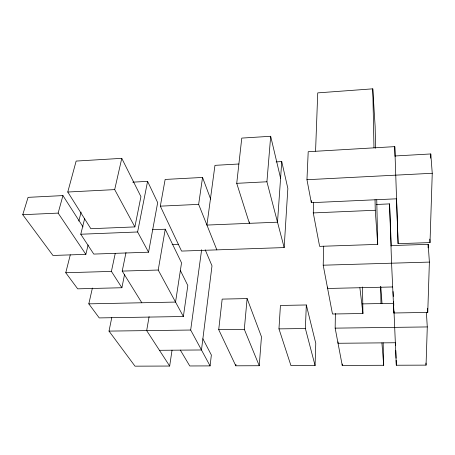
<?xml version="1.0" encoding="UTF-8"?>
<svg xmlns="http://www.w3.org/2000/svg" width="455" height="455" viewBox="0 0 455 455"><rect width="100%" height="100%" fill="white"/><g stroke="black" fill="none" stroke-linecap="round" stroke-linejoin="round"><path stroke-width="0.68" d="M383.15 342.797L383.701 365.28L342.24 365.428L342.251 364.017M338.048 341.864L338.031 343.275L395.264 342.746M342.24 365.428L335.159 328.14L335.38 313.484M327.651 287.071L327.623 288.476L392.671 286.963M362.504 286.997L362.936 313.506L332.474 314.013L323.198 265.202L323.71 246.189M428.081 247.861L428.183 244.341L390.97 245.592M430.658 158.186L430.783 153.955L395.15 155.963M315.076 365.524L315.77 343.366L306.329 304.969L280.428 305.464L278.966 328.874L290.95 365.61L315.076 365.524L305.379 328.527L306.329 304.969M393.99 311.084L396.311 365.234L426.051 365.132L427.285 326.935L426.38 312.38M376.171 204.483L389.554 203.891L391.567 263.2L393.882 312.989L427.757 312.42L429.384 262.091L428.183 244.341M396.521 198.909L398.102 243.681L430.009 242.595L432.25 173.275L430.783 153.955M376.746 199.825L377.724 244.38L319.62 246.365L313.267 212.917L313.66 202.265M315.571 151.128L317.738 92.883L372.776 88.833L375.13 126.268L375.614 148.194M396.686 198.801L311.322 202.685L311.402 200.57M311.322 202.685L306.96 179.719L308.206 151.708L394.769 146.629L398.102 243.681M210.665 199.136L202.549 177.444L165.142 179.441L160.319 206.155L181.562 251.08L284.165 247.577L287.85 188.41L281.747 161.576L276.122 161.895M281.747 161.576L277.51 222.188L206.923 225.071L214.959 165.347L238.864 163.999M259.242 365.723L261.46 336.763L247.116 298.582L222.165 299.106L218.719 329.665L235.804 365.809L259.242 365.723L244.307 329.329L247.116 298.582M284.165 247.577L266.92 181.778L270.68 136.272L241.77 138.098L236.731 183.331L249.403 223.337L249.539 221.926M235.804 365.809L235.94 364.404M180.345 350.134L189.769 365.968L210.091 365.9L211.359 355.014L202.873 338.776M210.091 365.9L190.679 330.034L201.628 249.738M216.847 249.875L198.647 204.375L202.549 177.444M92.399 288.049L88.816 303.855L99.235 317.914L183.365 316.509L187.824 285.547L180.368 270.48M111.793 317.505L109.012 331.103L134.999 366.167L169.669 366.042L172.036 350.196M183.365 316.509L158.209 270.037L165.239 229.218L152.465 229.73M149.092 316.669L146.675 330.609L169.669 366.042M84.681 218.485L80.768 234.234L93.775 254.078L148.563 252.206L157.669 202.612L147.585 181.363L132.746 182.154M148.563 252.206L137.615 231.976L147.585 181.363M134.873 226.908L140.936 196.657L121.775 158.34L76.15 161.07L67.772 192.021L90.852 228.717L134.873 226.908L114.688 189.61L121.775 158.34M70.292 254.828L65.759 272.744L77.68 288.834L121.889 287.736L124.551 274.501M141.818 302.763L122.219 271.089L125.995 252.565M121.889 287.736L111.407 271.407L115.229 253.475M83.043 226.92L62.932 195.587L28.073 197.351L22.75 214.714L52.956 255.471L85.853 254.345L88.105 244.949M78.84 221.067L81.104 212.11M85.853 254.345L58.132 213.099L62.932 195.587M67.772 192.021L114.688 189.61M236.731 183.331L266.92 181.778M306.96 179.719L432.25 173.275M160.319 206.155L198.647 204.375M22.75 214.714L58.132 213.099M313.267 212.917L375.25 210.267L377.724 244.38M80.768 234.234L137.615 231.976M172.115 244.494L178.474 244.267M65.759 272.744L111.407 271.407M122.219 271.089L158.209 270.037M323.198 265.202L429.384 262.091M88.816 303.855L175.545 302.069L181.534 262.848L165.239 229.218M362.487 303.894L393.717 303.297L393.791 305.419M109.012 331.103L190.679 330.034M218.719 329.665L244.307 329.329M278.966 328.874L305.379 328.527M335.159 328.14L427.285 326.935M159.449 350.299L201.474 349.969L212.002 265.856L205.211 249.818M270.68 136.272L280.581 178.195M359.877 287.725L362.936 313.506M381.91 342.871L383.701 365.28M380.784 286.599L382.007 303.451M429.77 239.102L430.009 242.595M427.49 308.262L427.757 312.42M425.931 363.062L426.051 365.132M393.086 291.536L393.313 296.484M389.554 203.891L391.277 246.144M395.526 342.626L395.623 345.453M395.793 350.401L396.066 358.17M396.14 360.292L396.311 365.234M393.478 301.301L393.882 312.989M394.769 146.629L395.076 156.31M380.579 286.604L380.977 303.485M372.776 88.833L373.976 147.773M375.034 199.614L375.25 210.267"/></g></svg>
